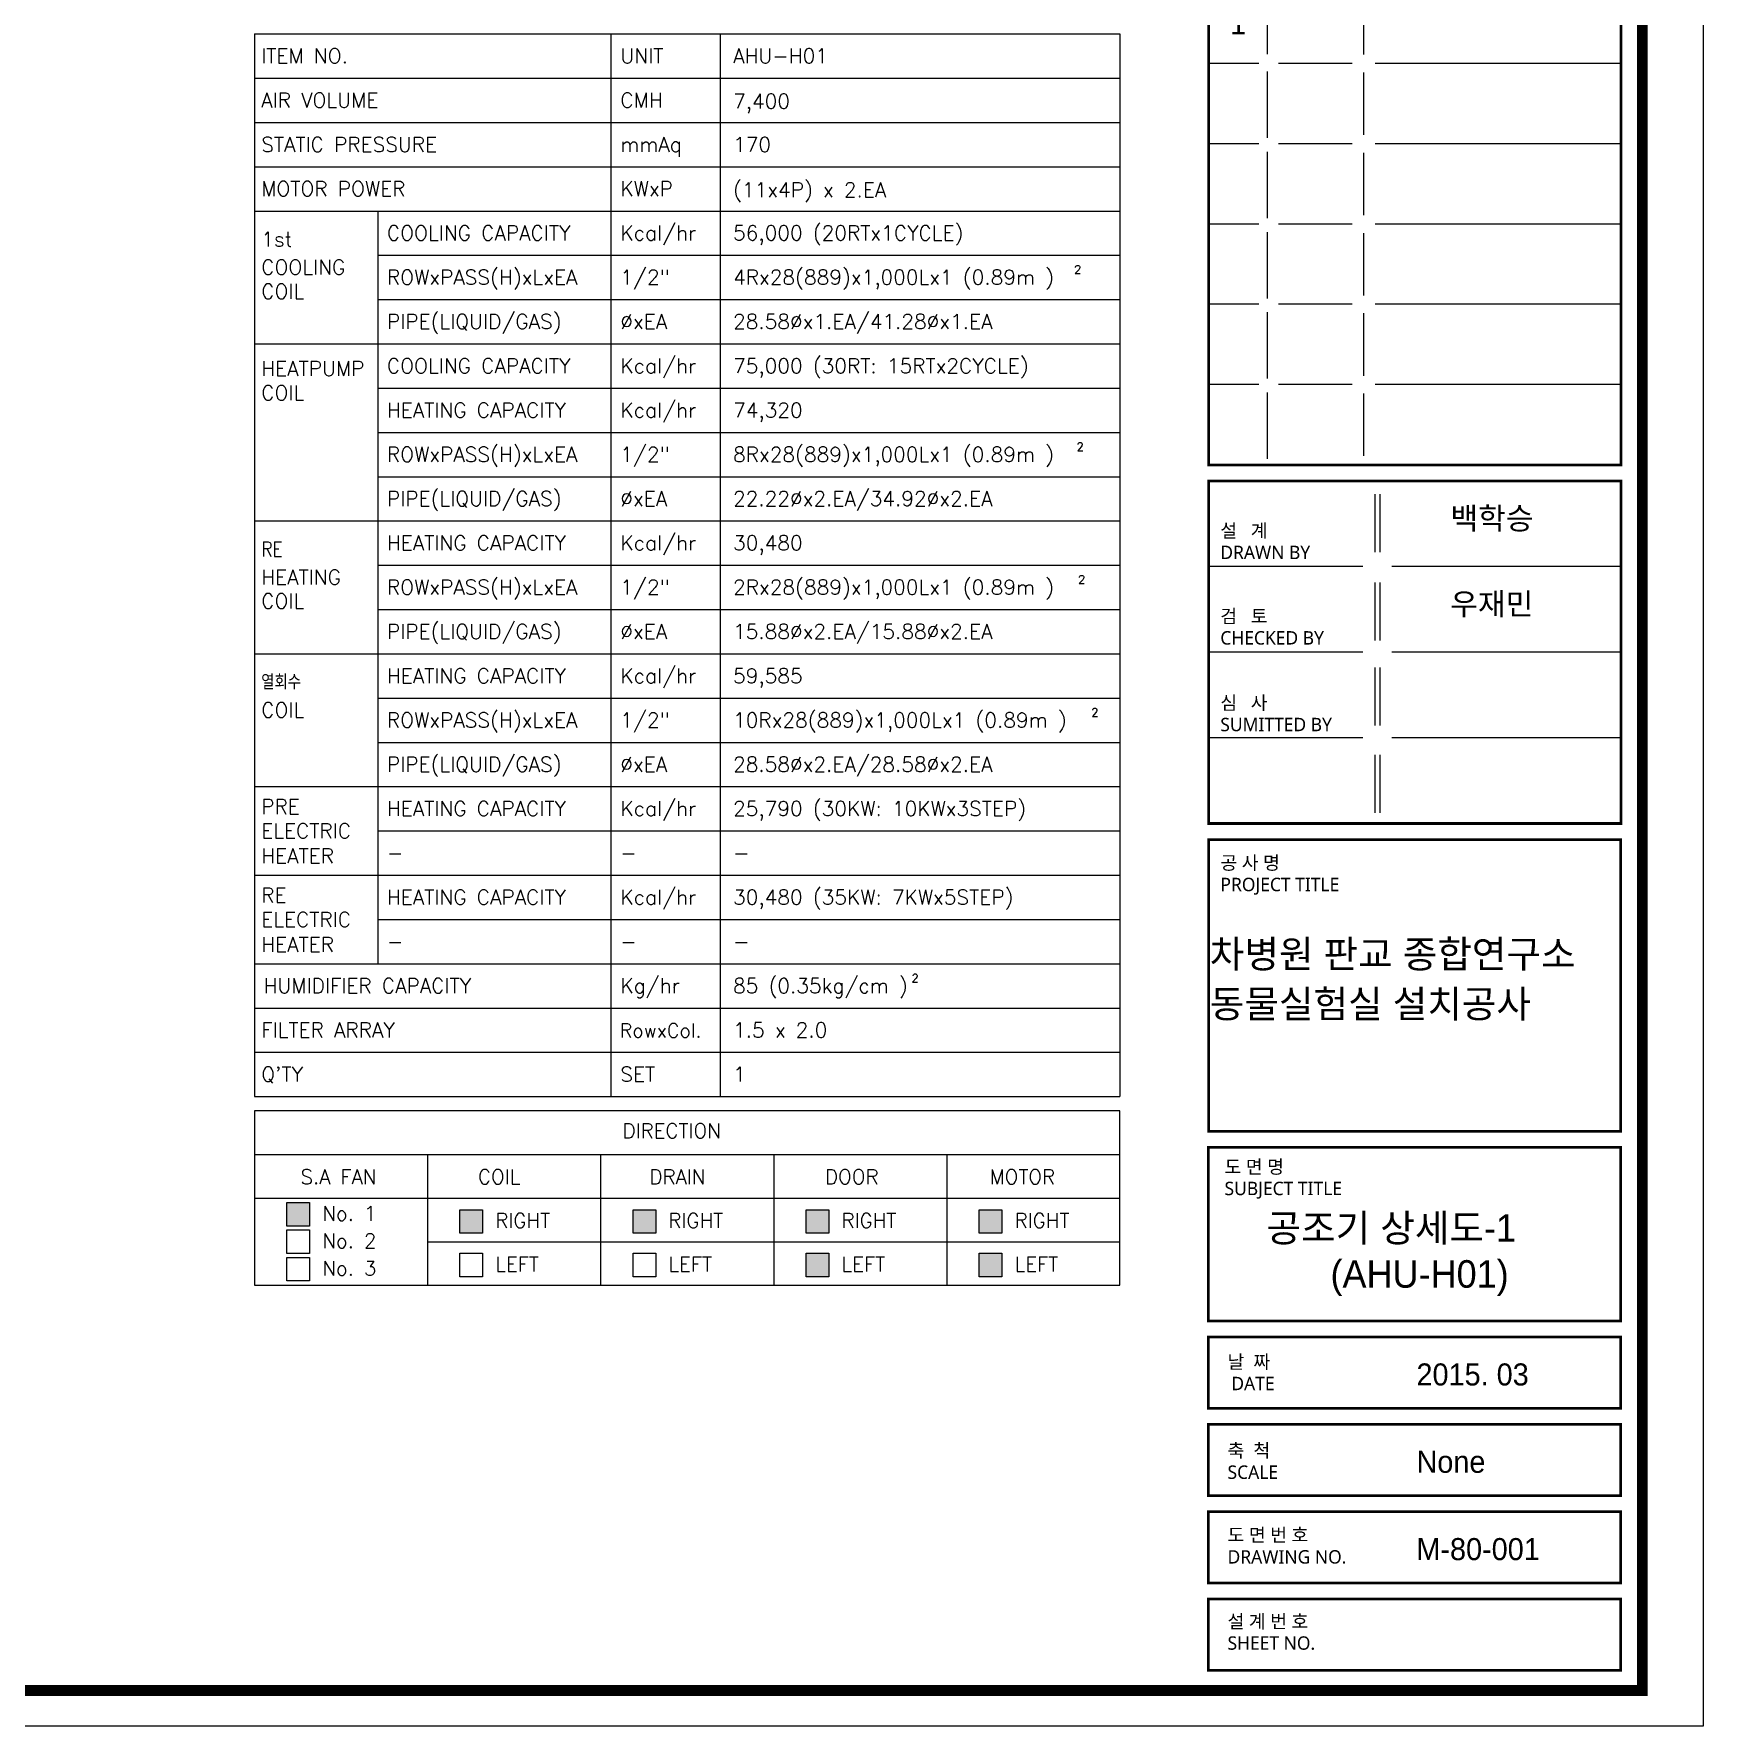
# Model space of a CAD drawing. Extents: x -421 to 20684, y -717 to 14265.
# Drawn here: x 12622 to 20684, y -717 to 7459 of the extents above; entities that cross this region are included whole.
import ezdxf

# ---------------------------------------------------------------- set-up
doc = ezdxf.new("R2010")
doc.units = 0
doc.header["$LTSCALE"] = 80
doc.header["$MEASUREMENT"] = 0
doc.layers.get('0').update_dxf_attribs({"linetype": 'CONTINUOUS', "lineweight": 18})
doc.layers.add('FORM', color=7, linetype='CONTINUOUS')
doc.styles.add('GHD', font='')
doc.styles.add('GHS', font='romans', dxfattribs={"bigfont": 'ghs'})
doc.styles.add('STYLE1', font='malgun.ttf', dxfattribs={"height": 2.5})
doc.styles.get('GHD').set_extended_font_data('Dotum')

# ---------------------------------------------------------------- blocks, each defined once
blk = doc.blocks.new('form')
at = {"layer": 'FORM', "color": 7}
for p, q in [((713.79, 303.47), (713.79, 314.52)), ((731.27, 303.37), (731.27, 314.69)), ((712.21, 301.76), (703.1, 301.76)), ((729.16, 301.76), (715.81, 301.76)), ((778.03, 301.76), (733.31, 301.76)), ((713.79, 288.27), (713.79, 300.31)), ((731.27, 288.8), (731.27, 300.12)), ((712.21, 287.19), (703.1, 287.19)), ((713.79, 273.7), (713.79, 285.74)), ((729.16, 287.19), (715.81, 287.19)), ((778.03, 287.19), (733.31, 287.19)), ((731.27, 274.23), (731.27, 285.55)), ((712.21, 272.62), (703.1, 272.62)), ((713.79, 259.13), (713.79, 271.17)), ((729.16, 272.62), (715.81, 272.62)), ((731.27, 259.66), (731.27, 270.98)), ((778.03, 272.62), (733.31, 272.62)), ((712.21, 258.05), (703.1, 258.05)), ((729.16, 258.05), (715.81, 258.05)), ((778.03, 258.05), (733.31, 258.05)), ((713.79, 244.56), (713.79, 256.6)), ((731.27, 245.09), (731.27, 256.41)), ((712.21, 243.48), (703.1, 243.48)), ((729.16, 243.48), (715.81, 243.48)), ((778.03, 243.48), (733.31, 243.48)), ((713.79, 229.99), (713.79, 242.03)), ((731.27, 230.52), (731.27, 241.84)), ((733.31, 213.08), (733.31, 223.62)), ((734.21, 213.08), (734.21, 223.62)), ((731.09, 210.45), (703.1, 210.45)), ((777.9, 210.45), (736.34, 210.45)), ((733.31, 197.01), (733.31, 207.55)), ((734.21, 197.01), (734.21, 207.55)), ((731.09, 194.91), (703.1, 194.91)), ((777.9, 194.91), (736.34, 194.91)), ((733.31, 181.6), (733.31, 192.14)), ((734.21, 181.6), (734.21, 192.14)), ((731.09, 179.37), (703.1, 179.37)), ((777.9, 179.37), (736.34, 179.37)), ((733.31, 165.74), (733.31, 176.28)), ((734.21, 165.74), (734.21, 176.28))]:
    blk.add_line(p, q, dxfattribs=at)
at = {"layer": 'FORM', "color": 3}
blk.add_lwpolyline([(0, 562.79), (792.83, 562.79), (792.83, 0), (0, 0)], close=True, dxfattribs=at)
at = {"layer": 'FORM', "color": 2, "const_width": 1.94}
blk.add_lwpolyline([(12.48, 6.47), (12.48, 555.28), (781.78, 555.28), (781.78, 6.47)], close=True, dxfattribs=at)
at = {"layer": 'FORM', "color": 3, "const_width": 0.486}
for points in [[(777.9, 335.75), (703.1, 335.75), (703.1, 228.91), (777.9, 228.91)], [(703.1, 163.82), (777.9, 163.82), (777.9, 225.99), (703.1, 225.99)], [(777.89, 107.95), (777.89, 160.91), (703.09, 160.91), (703.09, 107.95)], [(777.88, 73.53), (777.88, 105.03), (703.08, 105.03), (703.08, 73.53)], [(777.87, 57.68), (777.87, 70.62), (703.07, 70.62), (703.07, 57.68)], [(777.86, 41.83), (777.86, 54.77), (703.06, 54.77), (703.06, 41.83)], [(777.85, 25.98), (777.85, 38.92), (703.05, 38.92), (703.05, 25.98)], [(777.84, 10.13), (777.84, 23.07), (703.04, 23.07), (703.04, 10.13)]]:
    blk.add_lwpolyline(points, close=True, dxfattribs=at)
at = {"layer": 'FORM', "color": 7, "style": 'STYLE1'}
for s, height, p in [('설   계', 2.428, (705.23, 215.75)), ('DRAWN BY', 2.428, (705.23, 211.81)), ('검   토', 2.428, (705.23, 200.23)), ('CHECKED BY', 2.428, (705.23, 196.3)), ('심   사', 2.428, (705.23, 184.5)), ('SUMITTED BY', 2.4284, (705.23, 180.57)), ('공 사 명', 2.428, (705.25, 155.47)), ('PROJECT TITLE', 2.4284, (705.25, 151.54)), ('도 면 명', 2.428, (705.99, 100.3)), ('SUBJECT TITLE', 2.4284, (705.99, 96.37)), ('날  짜', 2.428, (706.54, 64.9)), ('DATE', 2.428, (707.23, 60.97)), ('축  척', 2.428, (706.54, 48.81)), ('SCALE', 2.428, (706.54, 44.88)), ('도 면 번 호', 2.428, (706.54, 33.49)), ('DRAWING NO.', 2.4284, (706.54, 29.51)), ('설 계 번 호', 2.428, (706.54, 17.8)), ('SHEET NO.', 2.428, (706.54, 13.87))]:
    blk.add_text(s, height=height, dxfattribs=at).set_placement(p)
blk = doc.blocks.new('A$C2F674192')
at = {"xscale": 20, "yscale": 20, "zscale": 20}
blk.add_blockref('form', (0, -11255.8), dxfattribs=at)
at = {"layer": 'FORM', "color": 7, "style": 'GHD'}
for s, height, p in [('1', 80, (14140.2, -5115.1)), ('백학승', 80, (14939.7, -6911.8)), ('우재민', 80, (14939.1, -7222.6)), ('차병원 판교 종합연구소', 100, (14066.3, -8503.3)), ('동물실험실 설치공사', 100, (14066.3, -8684)), ('공조기 상세도-1', 100, (14272.2, -9497.6)), ('(AHU-H01)', 100, (14504.3, -9664.4)), ('2015. 03', 80, (14816.4, -10019.2)), ('None', 80, (14816.4, -10336.2)), ('M-80-001', 80, (14816, -10653.2))]:
    blk.add_text(s, height=height, dxfattribs=at).set_placement(p)

msp = doc.modelspace()

# ---------------------------------------------------------------- hatches: boundary and pattern name
at = {"linetype": 'Continuous'}
for points in [[(13843.4, 1812.8), (13953.2, 1812.8), (13953.2, 1699.1), (13843.4, 1699.1)], [(14679.5, 1778.3), (14789.3, 1778.3), (14789.3, 1664.6), (14679.5, 1664.6)], [(15515.7, 1778.3), (15625.5, 1778.3), (15625.5, 1664.6), (15515.7, 1664.6)], [(16351.8, 1778.3), (16461.6, 1778.3), (16461.6, 1664.6), (16351.8, 1664.6)], [(17187.9, 1778.3), (17297.7, 1778.3), (17297.7, 1664.6), (17187.9, 1664.6)], [(16351.8, 1567.7), (16461.6, 1567.7), (16461.6, 1454), (16351.8, 1454)], [(17187.9, 1567.7), (17297.7, 1567.7), (17297.7, 1454), (17187.9, 1454)]]:
    msp.add_hatch(color=256, dxfattribs=at).paths.add_polyline_path(points)

# ---------------------------------------------------------------- linework, layer by layer
for p, q in [((13686.6, 7459), (17867.3, 7459)), ((13686.6, 7459), (13686.6, 2324.9)), ((15408.4, 7459), (15408.4, 2324.9)), ((15937.1, 7459), (15937.1, 2324.9)), ((17867.3, 7459), (17867.3, 2324.9)), ((13686.6, 7245.1), (17867.3, 7245.1)), ((13686.6, 7031.1), (17867.3, 7031.1)), ((13686.6, 6817.2), (17867.3, 6817.2)), ((13686.6, 6603.3), (17867.3, 6603.3)), ((14282.6, 6603.3), (14282.6, 2966.7)), ((14282.6, 6389.4), (17867.3, 6389.4)), ((14282.6, 6175.5), (17867.3, 6175.5)), ((13686.6, 5961.5), (17867.3, 5961.5)), ((14282.6, 5747.6), (17867.3, 5747.6)), ((14282.6, 5533.7), (17867.3, 5533.7)), ((14282.6, 5319.8), (17867.3, 5319.8)), ((13686.6, 5105.9), (17867.3, 5105.9)), ((14282.6, 4892), (17867.3, 4892)), ((14282.6, 4678), (17867.3, 4678)), ((13686.6, 4464.1), (17867.3, 4464.1)), ((14282.6, 4250.2), (17867.3, 4250.2)), ((14282.6, 4036.3), (17867.3, 4036.3)), ((13686.6, 3822.4), (17867.3, 3822.4)), ((14282.6, 3608.4), (17867.3, 3608.4)), ((13686.6, 3394.5), (17867.3, 3394.5)), ((14282.6, 3180.6), (17867.3, 3180.6)), ((13686.6, 2966.7), (17867.3, 2966.7)), ((13686.6, 2752.8), (17867.3, 2752.8)), ((13686.6, 2538.9), (17867.3, 2538.9)), ((13686.6, 2324.9), (17867.3, 2324.9)), ((13686.6, 2044.8), (17867.3, 2044.8)), ((14522.8, 2044.8), (14522.8, 1413.1)), ((15358.9, 2044.8), (15358.9, 1413.1)), ((16195, 2044.8), (16195, 1413.1)), ((17031.1, 2044.8), (17031.1, 1413.1)), ((13686.6, 1834.3), (17867.3, 1834.3)), ((14522.8, 1623.7), (17867.3, 1623.7))]:
    msp.add_line(p, q, dxfattribs=at)
for points in [[(13686.6, 1413.1), (17867.3, 1413.1), (17867.3, 2255.4), (13686.6, 2255.4)], [(13843.4, 1812.8), (13953.2, 1812.8), (13953.2, 1699.1), (13843.4, 1699.1)], [(14679.5, 1778.3), (14789.3, 1778.3), (14789.3, 1664.6), (14679.5, 1664.6)], [(15515.7, 1778.3), (15625.5, 1778.3), (15625.5, 1664.6), (15515.7, 1664.6)], [(16351.8, 1778.3), (16461.6, 1778.3), (16461.6, 1664.6), (16351.8, 1664.6)], [(17187.9, 1778.3), (17297.7, 1778.3), (17297.7, 1664.6), (17187.9, 1664.6)], [(13843.4, 1680.5), (13953.2, 1680.5), (13953.2, 1566.8), (13843.4, 1566.8)], [(14679.5, 1567.7), (14789.3, 1567.7), (14789.3, 1454), (14679.5, 1454)], [(15515.7, 1567.7), (15625.5, 1567.7), (15625.5, 1454), (15515.7, 1454)], [(16351.8, 1567.7), (16461.6, 1567.7), (16461.6, 1454), (16351.8, 1454)], [(17187.9, 1567.7), (17297.7, 1567.7), (17297.7, 1454), (17187.9, 1454)], [(13843.4, 1547.7), (13953.2, 1547.7), (13953.2, 1434), (13843.4, 1434)]]:
    msp.add_lwpolyline(points, close=True, dxfattribs=at)

# ---------------------------------------------------------------- block references
at = {"linetype": 'Continuous', "xscale": 1.331000000000017, "yscale": 1.330999999999904, "zscale": 1.331}
msp.add_blockref('A$C2F674192', (-421, 14264.8), dxfattribs=at)

# ---------------------------------------------------------------- texts
at = {"linetype": 'Continuous', "style": 'GHS'}
for s, height, p in [('ITEM NO.', 71.31, (13719.7, 7317.1)), ('UNIT', 71.31, (15454.3, 7317.1)), ('AHU-H01', 71.31, (15999, 7317.1)), ('AIR VOLUME', 71.31, (13719.7, 7103.2)), ('CMH', 71.31, (15454.3, 7103.2)), ('7,400', 71.31, (15999, 7097.9)), ('STATIC PRESSURE', 71.306, (13719.7, 6889.3)), ('mmAq', 71.31, (15454.3, 6889.3)), ('170', 71.31, (15999, 6889.3)), ('MOTOR POWER', 71.306, (13719.7, 6675.4)), ('KWxP', 71.31, (15454.3, 6675.4)), ('(11x4P) x 2.EA', 71.306, (15999, 6670.3)), ('Kcal/hr', 71.31, (15454.3, 6461.5)), ('56,000 (20RTx1CYCLE)', 71.306, (15999, 6461.5)), ('1st', 71.31, (13719.7, 6431.1)), ('COOLING CAPACITY', 71.306, (14326.7, 6461.5)), ('COOLING', 71.31, (13719.7, 6296.2)), ('ROWxPASS(H)xLxEA', 71.306, (14326.7, 6247.5)), ('1/2"', 71.31, (15454.3, 6247.5)), ('4Rx28(889)x1,000Lx1 (0.89m )', 71.306, (15999, 6247.5)), ('2', 39.9, (17646.5, 6300.6)), ('COIL', 71.31, (13719.7, 6179.4)), ('PIPE(LIQUID/GAS)', 71.306, (14326.7, 6033.6)), ('%%CxEA', 71.31, (15454.3, 6033.6)), ('28.58%%Cx1.EA/41.28%%Cx1.EA', 71.306, (15999, 6033.6)), ('COOLING CAPACITY', 71.306, (14326.7, 5819.7)), ('Kcal/hr', 71.31, (15454.3, 5819.7)), ('75,000 (30RT: 15RTx2CYCLE)', 71.306, (15999, 5819.7)), ('HEATPUMP', 71.31, (13719.7, 5806.5)), ('COIL', 71.31, (13719.7, 5689.7)), ('HEATING CAPACITY', 71.306, (14326.7, 5605.8)), ('Kcal/hr', 71.31, (15454.3, 5605.8)), ('74,320', 71.31, (15999, 5605.8)), ('2', 39.9, (17658.3, 5444.9)), ('ROWxPASS(H)xLxEA', 71.306, (14326.7, 5391.9)), ('1/2"', 71.31, (15454.3, 5391.9)), ('8Rx28(889)x1,000Lx1 (0.89m )', 71.306, (15999, 5391.9)), ('PIPE(LIQUID/GAS)', 71.306, (14326.7, 5178)), ('%%CxEA', 71.31, (15454.3, 5178)), ('22.22%%Cx2.EA/34.92%%Cx2.EA', 71.306, (15999, 5178)), ('HEATING CAPACITY', 71.306, (14326.7, 4964)), ('Kcal/hr', 71.31, (15454.3, 4964)), ('30,480', 71.31, (15999, 4964)), ('HEATING', 71.31, (13719.7, 4798.7)), ('ROWxPASS(H)xLxEA', 71.306, (14326.7, 4750.1)), ('1/2"', 71.31, (15454.3, 4750.1)), ('2Rx28(889)x1,000Lx1 (0.89m )', 71.306, (15999, 4750.1)), ('2', 39.9, (17665.4, 4803.1)), ('COIL', 71.31, (13719.7, 4683.3)), ('PIPE(LIQUID/GAS)', 71.306, (14326.7, 4536.2)), ('%%CxEA', 71.31, (15454.3, 4536.2)), ('15.88%%Cx2.EA/15.88%%Cx2.EA', 71.306, (15999, 4536.2)), ('HEATING CAPACITY', 71.306, (14326.7, 4322.3)), ('Kcal/hr', 71.31, (15454.3, 4322.3)), ('59,585', 71.31, (15999, 4322.3)), ('COIL', 71.31, (13719.7, 4157)), ('ROWxPASS(H)xLxEA', 71.306, (14326.7, 4108.4)), ('1/2"', 71.31, (15454.3, 4108.4)), ('10Rx28(889)x1,000Lx1 (0.89m )', 71.306, (15999, 4108.4)), ('2', 39.9, (17729.2, 4161.4)), ('PIPE(LIQUID/GAS)', 71.306, (14326.7, 3894.4)), ('%%CxEA', 71.31, (15454.3, 3894.4)), ('28.58%%Cx2.EA/28.58%%Cx2.EA', 71.306, (15999, 3894.4)), ('PRE', 71.31, (13719.7, 3690)), ('Kcal/hr', 71.31, (15454.3, 3680.5)), ('25,790 (30KW: 10KWx3STEP)', 71.306, (15999, 3680.5)), ('HEATING CAPACITY', 71.306, (14326.7, 3680.5)), ('ELECTRIC', 71.31, (13719.7, 3572.8)), ('HEATER', 71.31, (13719.7, 3451.9)), ('-', 71.3, (14326.7, 3466.6)), ('-', 71.3, (15454.3, 3466.6)), ('-', 71.3, (15999, 3466.6)), ('RE', 71.31, (13719.7, 3262.2)), ('HEATING CAPACITY', 71.306, (14326.7, 3252.7)), ('Kcal/hr', 71.31, (15454.3, 3252.7)), ('30,480 (35KW: 7KWx5STEP)', 71.306, (15999, 3252.7)), ('ELECTRIC', 71.31, (13719.7, 3144.9)), ('HEATER', 71.31, (13719.7, 3024.1)), ('-', 71.3, (14326.7, 3038.8)), ('-', 71.3, (15454.3, 3038.8)), ('-', 71.3, (15999, 3038.8)), ('HUMIDIFIER CAPACITY', 71.306, (13730.8, 2824.9)), ('Kg/hr', 71.31, (15454.3, 2824.9)), ('85 (0.35kg/cm )', 71.306, (15999, 2824.9)), ('2', 39.9, (16861.1, 2877.5)), ('FILTER ARRAY', 71.306, (13719.7, 2610.9)), ('RowxCol.', 67.25, (15451.6, 2610.5)), ('1.5 x 2.0', 71.31, (15999, 2610.9)), ("Q'TY", 71.31, (13719.7, 2397)), ('SET', 71.31, (15454.3, 2397)), ('1', 71.3, (15999, 2397)), ('DIRECTION', 70.19, (15464.6, 2124.5)), ('S.A FAN', 70.19, (13909.5, 1902.4)), ('COIL', 70.19, (14766.6, 1902.4)), ('DRAIN', 70.19, (15594.7, 1902.4)), ('DOOR', 70.19, (16442.9, 1902.4)), ('MOTOR', 70.19, (17238.5, 1902.4)), ('No. 1', 70.19, (14014.2, 1725.4)), ('RIGHT', 70.19, (14850.3, 1690.9)), ('RIGHT', 70.19, (15686.4, 1690.9)), ('RIGHT', 70.19, (16522.5, 1690.9)), ('RIGHT', 70.19, (17358.7, 1690.9)), ('No. 2', 70.19, (14014.2, 1593.2)), ('No. 3', 70.19, (14014.2, 1460.3)), ('LEFT', 70.19, (14850.3, 1480.3)), ('LEFT', 70.19, (15686.4, 1480.3)), ('LEFT', 70.19, (16522.5, 1480.3)), ('LEFT', 70.19, (17358.7, 1480.3))]:
    msp.add_text(s, height=height, dxfattribs=at).set_placement(p)
at = {"linetype": 'Continuous', "style": 'GHS', "width": 0.85}
for s, p in [('RE', (13719.7, 4933.7)), ('열회수', (13719.7, 4291.9))]:
    msp.add_text(s, height=71.31, dxfattribs=at).set_placement(p)

doc.saveas('drawing.dxf')
